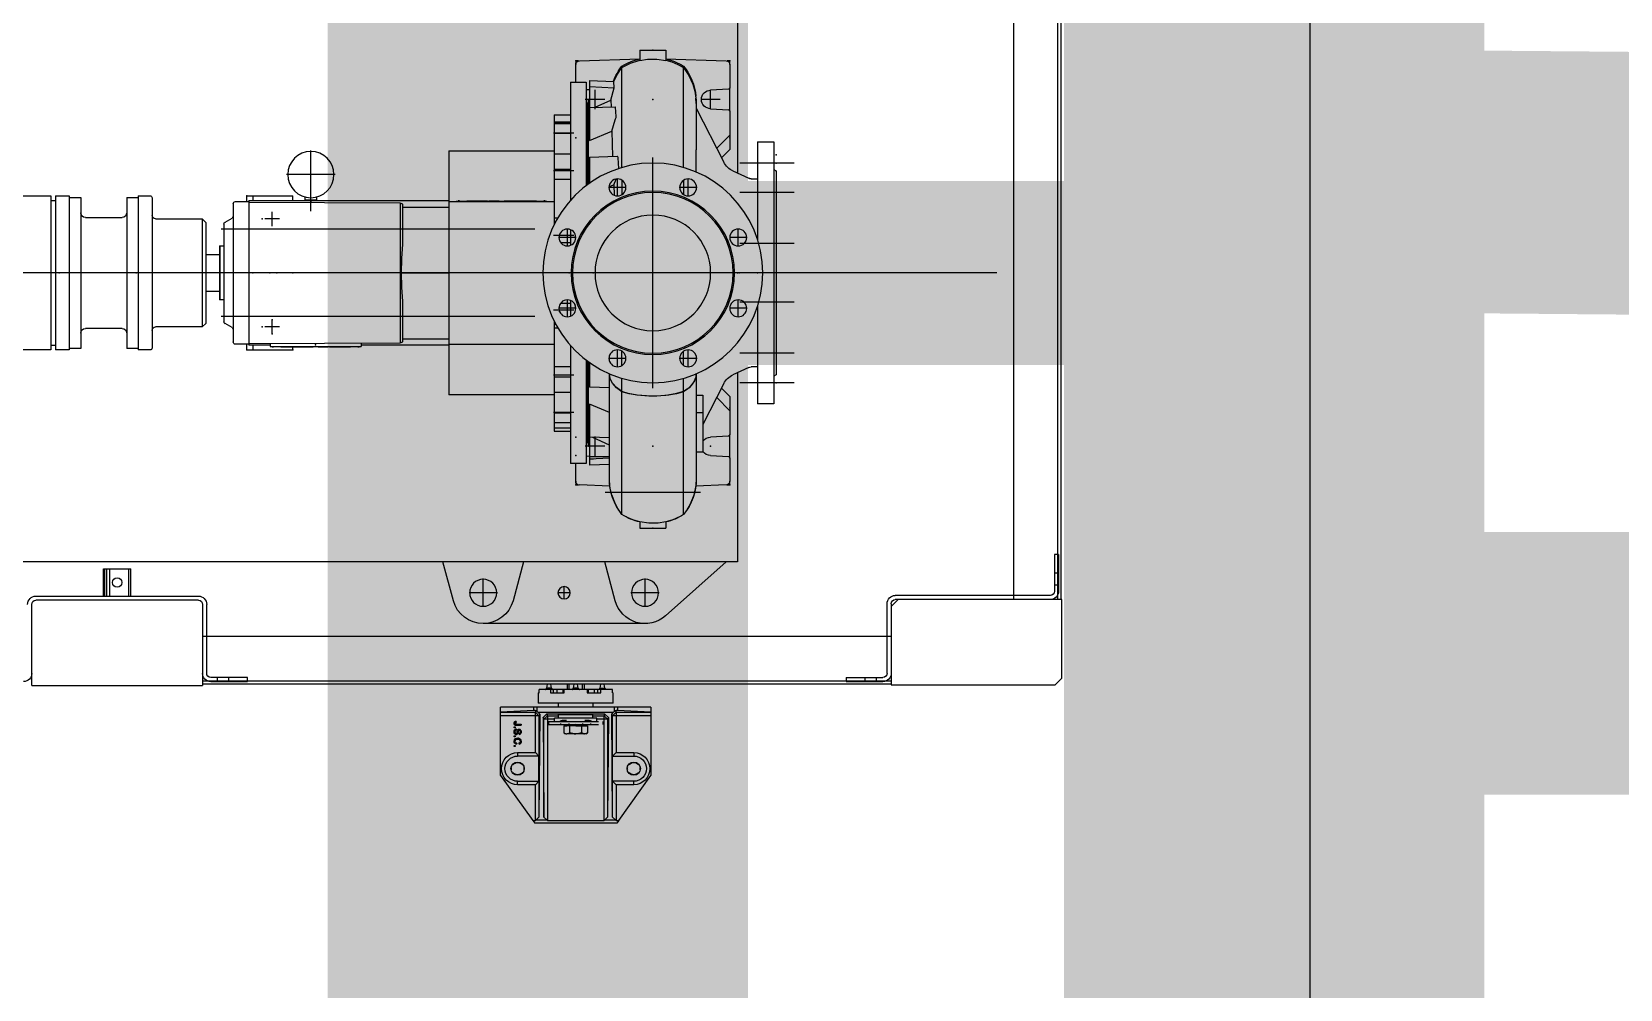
# Model space of a CAD drawing. Extents: x -3450 to 27857, y -1288 to 11880.
# Drawn here: x 452.3 to 754.5, y 1524.3 to 1706.5 of the extents above; entities that cross this region are included whole.
import ezdxf

# ---------------------------------------------------------------- set-up
doc = ezdxf.new("R2010")
doc.units = 0
doc.linetypes.add('188K-SM-03-F20-MECH-EQ-Y2257103$0$HIDDEN', pattern=[0.375, 0.25, -0.125])
doc.layers.add('188K-SM-03-F20-MECH-EQ-Y2257103$0$0-future', color=8, linetype='Continuous')
doc.layers.add('188K-SM-03-F20-MECH-EQ-Y2257103$0$01-電力-CSA', color=1, linetype='Continuous')

# ---------------------------------------------------------------- blocks, each defined once
blk = doc.blocks.new('188K-SM-03-F20-MECH-EQ-Y2257103$0$XFM7Q20PCW-200K$0$PCW-防震基座-更新後 - PCW-防震基座-更新後-V1242-CUB_L40')
for p, q in [((-503.4, 874.1), (-456.2, 940.1)), ((-456.2, 940.1), (-453.4, 944.1)), ((-456.2, 940.1), (-452.4, 940.1)), ((-333.4, 944.1), (-453.4, 944.1)), ((-452.4, 940.1), (-452.4, 887.6)), ((-452.4, 940.1), (-451.4, 939.1)), ((-447.4, 934.9), (-451.4, 939.1)), ((-451.4, 939.1), (-435.9, 939.1)), ((-446.1, 784.1), (-447.4, 934.9)), ((-447.4, 882.6), (-447.4, 934.9)), ((-441.1, 789.2), (-439.9, 934.9)), ((-435.9, 939.1), (-439.9, 934.9)), ((-439.9, 934.9), (-439.9, 791.6)), ((-435.9, 939.1), (-434.9, 940.1)), ((-434.9, 791.7), (-434.9, 940.1)), ((-434.9, 940.1), (-351.9, 940.1)), ((-351.9, 940.1), (-351.9, 791.7)), ((-351.9, 940.1), (-350.9, 939.1)), ((-350.9, 939.1), (-335.3, 939.1)), ((-346.8, 934.9), (-350.9, 939.1)), ((-345.6, 789.2), (-346.8, 934.9)), ((-346.8, 791.6), (-346.8, 934.9)), ((-339.4, 934.9), (-340.6, 784.1)), ((-335.3, 939.1), (-339.4, 934.9)), ((-339.4, 934.9), (-339.4, 882.6)), ((-335.3, 939.1), (-334.3, 940.1)), ((-334.3, 887.6), (-334.3, 940.1)), ((-334.3, 940.1), (-330.5, 940.1)), ((-330.5, 940.1), (-333.4, 944.1)), ((-330.5, 940.1), (-283.4, 874.1)), ((-452.4, 887.6), (-478.4, 887.6)), ((-447.4, 882.6), (-452.4, 887.6)), ((-339.4, 882.6), (-334.3, 887.6)), ((-308.4, 887.6), (-334.3, 887.6)), ((-503.4, 874.1), (-503.4, 786.7)), ((-478.4, 882.6), (-447.4, 882.6)), ((-447.4, 882.6), (-447.4, 845.6)), ((-339.4, 882.6), (-339.4, 845.6)), ((-308.4, 882.6), (-339.4, 882.6)), ((-283.4, 786.7), (-283.4, 874.1)), ((-447.4, 845.6), (-478.4, 845.6)), ((-478.4, 840.6), (-452.4, 840.6)), ((-447.4, 845.6), (-452.4, 840.6)), ((-452.4, 840.6), (-452.4, 786.7)), ((-447.4, 786.6), (-447.4, 845.6)), ((-339.4, 845.6), (-339.4, 786.6)), ((-339.4, 845.6), (-334.3, 840.6)), ((-339.4, 845.6), (-308.4, 845.6)), ((-334.3, 786.7), (-334.3, 840.6)), ((-334.3, 840.6), (-308.4, 840.6)), ((-483.4, 831.5), (-483.4, 830.1)), ((-482, 831.5), (-483.4, 831.5)), ((-483.4, 830.1), (-482, 830.1)), ((-482, 817.5), (-483.4, 817.5)), ((-483.4, 817.5), (-483.4, 816.1)), ((-483.4, 816.1), (-482, 816.1)), ((-482, 830.1), (-482, 831.5)), ((-482, 816.1), (-482, 817.5)), ((-479.8, 827), (-480.2, 828.3)), ((-476.4, 826.9), (-476.1, 828.2)), ((-476.3, 812.6), (-476.2, 813.9)), ((-483.4, 804.3), (-483.4, 802.9)), ((-482, 804.3), (-483.4, 804.3)), ((-483.4, 802.9), (-482, 802.9)), ((-482, 802.9), (-482, 804.3)), ((-480.5, 795.1), (-480.3, 796.3)), ((-480.2, 800.6), (-473.4, 800.6)), ((-480.2, 799.2), (-473.4, 799.2)), ((-480, 807.5), (-480.1, 806.2)), ((-473.4, 799.2), (-473.4, 800.6)), ((-439.9, 791.6), (-441.1, 789.2)), ((-434.9, 791.7), (-439.9, 791.6)), ((-439.9, 791.6), (-434.9, 786.6)), ((-424.4, 791.7), (-434.9, 791.7)), ((-434.9, 786.6), (-434.9, 791.7)), ((-433.4, 795.1), (-433.4, 799.6)), ((-433.4, 799.6), (-360.2, 799.6)), ((-433.4, 795.1), (-360.2, 795.1)), ((-424.4, 795.1), (-424.4, 790.1)), ((-416.8, 795.1), (-416.7, 795)), ((-416.7, 795), (-416.5, 794.8)), ((-416.5, 794.8), (-416.4, 794.7)), ((-416.4, 794.7), (-416.2, 794.6)), ((-416.2, 794.6), (-416.1, 794.5)), ((-416.1, 794.5), (-415.9, 794.4)), ((-415.9, 794.4), (-415.7, 794.3)), ((-415.7, 794.3), (-415.6, 794.2)), ((-415.6, 798.1), (-415.6, 800.6)), ((-415.6, 794.2), (-415.4, 794.1)), ((-415.4, 794.1), (-415.2, 794)), ((-415.2, 794), (-415, 793.9)), ((-415, 793.9), (-414.8, 793.9)), ((-414.8, 793.9), (-414.6, 793.8)), ((-414.6, 793.8), (-414.4, 793.7)), ((-414.4, 793.7), (-414.2, 793.7)), ((-414.2, 793.7), (-414, 793.7)), ((-414, 793.7), (-413.8, 793.6)), ((-413.8, 793.6), (-413.6, 793.6)), ((-413.6, 793.6), (-413.4, 793.6)), ((-412.5, 793.6), (-413.3, 793.6)), ((-412.5, 793.6), (-412, 793.6)), ((-411.7, 793.6), (-412, 793.6)), ((-411.4, 793.6), (-411.7, 793.6)), ((-411.1, 793.6), (-411.4, 793.6)), ((-410.7, 793.6), (-411.1, 793.6)), ((-410.7, 811.8), (-408.4, 813.1)), ((-410.7, 801.4), (-410.7, 811.8)), ((-410.7, 801.4), (-406.4, 801.4)), ((-410.3, 793.6), (-410.7, 793.6)), ((-409.9, 793.6), (-410.3, 793.6)), ((-409.5, 793.6), (-409.9, 793.6)), ((-409.1, 793.6), (-409.5, 793.6)), ((-408.6, 793.6), (-409.1, 793.6)), ((-408, 793.6), (-408.6, 793.6)), ((-408.4, 800.6), (-408.4, 801.4)), ((-407.5, 793.6), (-408, 793.6)), ((-406.9, 793.6), (-407.5, 793.6)), ((-393.4, 813.1), (-406.4, 813.1)), ((-406.4, 813.1), (-406.4, 813.1)), ((-393.4, 801.4), (-406.4, 801.4)), ((-406.4, 801.4), (-406.4, 801.4)), ((-404.1, 800.6), (-404.1, 800.6)), ((-404.1, 800.6), (-404.1, 800.6)), ((-404.1, 800.6), (-404, 800.6)), ((-404, 800.6), (-404, 800.6)), ((-404, 800.6), (-404, 800.6)), ((-404, 800.6), (-403.9, 800.6)), ((-403.9, 800.6), (-403.9, 800.6)), ((-403.9, 800.6), (-403.9, 800.6)), ((-403.9, 800.6), (-403.9, 800.5)), ((-403.9, 800.5), (-403.8, 800.5)), ((-403.8, 800.5), (-403.8, 800.5)), ((-403.8, 800.5), (-403.8, 800.5)), ((-403.8, 800.5), (-403.7, 800.5)), ((-403.7, 798.1), (-403.7, 800.6)), ((-403.7, 800.5), (-403.7, 800.5)), ((-403.7, 800.5), (-403.7, 800.4)), ((-403.7, 800.4), (-403.7, 800.4)), ((-403.7, 800.4), (-403.6, 800.4)), ((-403.6, 800.4), (-403.6, 800.4)), ((-403.6, 800.4), (-403.6, 800.4)), ((-403.6, 800.4), (-403.6, 800.3)), ((-402.7, 800.6), (-393.4, 800.6)), ((-402, 811.8), (-402, 801.4)), ((-380.4, 813.1), (-393.4, 813.1)), ((-393.4, 801.4), (-380.4, 801.4)), ((-393.4, 800.6), (-393.4, 800.6)), ((-393.4, 800.6), (-384, 800.6)), ((-393.4, 798.1), (-393.4, 798.1)), ((-384.7, 801.4), (-384.7, 811.8)), ((-383.1, 800.6), (-383.1, 798.1)), ((-383.1, 800.4), (-383, 800.5)), ((-383.1, 800.4), (-383.1, 800.4)), ((-383.1, 800.4), (-383.1, 800.4)), ((-383.1, 800.4), (-383.1, 800.4)), ((-383.1, 800.4), (-383.1, 800.4)), ((-383, 800.5), (-383, 800.5)), ((-383, 800.5), (-383, 800.5)), ((-383, 800.5), (-382.9, 800.5)), ((-382.9, 800.5), (-382.9, 800.6)), ((-382.9, 800.6), (-382.8, 800.6)), ((-382.9, 800.5), (-382.9, 800.5)), ((-382.9, 800.5), (-382.9, 800.5)), ((-382.8, 800.6), (-382.8, 800.6)), ((-382.8, 800.6), (-382.8, 800.6)), ((-382.8, 800.6), (-382.7, 800.6)), ((-382.7, 800.6), (-382.7, 800.6)), ((-382.7, 800.6), (-382.7, 800.6)), ((-382.7, 800.6), (-382.6, 800.6)), ((-382.6, 800.6), (-382.6, 800.6)), ((-382.6, 800.6), (-382.6, 800.6)), ((-380.4, 813.1), (-380.4, 813.1)), ((-380.4, 801.4), (-376, 801.4)), ((-380.4, 801.4), (-380.4, 801.4)), ((-379.5, 793.6), (-380.1, 793.6)), ((-378.9, 793.6), (-379.5, 793.6)), ((-378.4, 793.6), (-378.9, 793.6)), ((-378.4, 813.1), (-376, 811.8)), ((-378.4, 801.4), (-378.4, 800.6)), ((-377.9, 793.6), (-378.4, 793.6)), ((-377.4, 793.6), (-377.9, 793.6)), ((-377, 793.6), (-377.4, 793.6)), ((-376.5, 793.6), (-377, 793.6)), ((-376.1, 793.6), (-376.5, 793.6)), ((-375.7, 793.6), (-376.1, 793.6)), ((-376, 801.4), (-376, 811.8)), ((-375.4, 793.6), (-375.7, 793.6)), ((-375, 793.6), (-375.4, 793.6)), ((-374.8, 793.6), (-375, 793.6)), ((-374.5, 793.6), (-374.8, 793.6)), ((-373.5, 793.6), (-374.5, 793.6)), ((-373.5, 793.6), (-373.5, 793.6)), ((-373.3, 793.6), (-373.1, 793.6)), ((-373.1, 793.6), (-372.9, 793.6)), ((-372.9, 793.6), (-372.7, 793.7)), ((-372.7, 793.7), (-372.5, 793.7)), ((-372.5, 793.7), (-372.3, 793.7)), ((-372.3, 793.7), (-372.1, 793.8)), ((-372.1, 793.8), (-371.9, 793.9)), ((-371.9, 793.9), (-371.7, 793.9)), ((-371.7, 793.9), (-371.5, 794)), ((-371.5, 794), (-371.3, 794.1)), ((-371.3, 794.1), (-371.2, 794.2)), ((-371.2, 800.6), (-371.2, 798.1)), ((-371.2, 794.2), (-371, 794.3)), ((-371, 794.3), (-370.8, 794.4)), ((-370.8, 794.4), (-370.7, 794.5)), ((-370.7, 794.5), (-370.5, 794.6)), ((-370.5, 794.6), (-370.3, 794.7)), ((-370.3, 794.7), (-370.2, 794.8)), ((-370.2, 794.8), (-370, 795)), ((-370, 795), (-369.9, 795.1)), ((-362.4, 795.1), (-362.4, 790.1)), ((-351.9, 791.7), (-362.4, 791.7)), ((-353.4, 799.6), (-353.4, 795.1)), ((-351.9, 791.7), (-351.8, 786.6)), ((-346.8, 791.6), (-351.9, 791.7)), ((-351.8, 786.6), (-346.8, 791.6)), ((-345.6, 789.2), (-346.8, 791.6)), ((-503.4, 786.7), (-503.4, 781.6)), ((-452.4, 786.7), (-503.4, 786.7)), ((-503.4, 781.6), (-503.4, 781.6)), ((-503.4, 781.6), (-503.4, 774.1)), ((-454.5, 779.1), (-503.4, 781.6)), ((-503.4, 781.6), (-452.4, 781.6)), ((-454.5, 774.1), (-503.4, 774.1)), ((-454.5, 779.1), (-454.5, 774.1)), ((-452.7, 774.1), (-454.5, 774.1)), ((-449.8, 774.1), (-452.7, 774.1)), ((-452.4, 786.7), (-452.4, 781.6)), ((-447.4, 786.6), (-452.4, 786.7)), ((-452.4, 781.6), (-447.4, 786.6)), ((-452.4, 781.6), (-451.1, 779.1)), ((-448.1, 782.1), (-449.8, 780.4)), ((-449.8, 780.4), (-449.8, 774.1)), ((-336.9, 774.1), (-449.8, 774.1)), ((-448.4, 753.1), (-448.4, 768.1)), ((-338.4, 768.1), (-448.4, 768.1)), ((-448.1, 782.1), (-446.1, 784.1)), ((-338.7, 782.1), (-448.1, 782.1)), ((-446.1, 784.1), (-447.4, 786.6)), ((-441.1, 789.2), (-436.2, 784.1)), ((-436.2, 784.1), (-434.9, 786.6)), ((-350.6, 784.1), (-436.2, 784.1)), ((-434.9, 786.6), (-418.4, 786.6)), ((-362.4, 790.1), (-424.4, 790.1)), ((-419, 785.3), (-418.9, 785.2)), ((-418.4, 790.1), (-418.4, 785.1)), ((-418.4, 774.1), (-418.4, 768.1)), ((-368.4, 790.1), (-368.4, 784.3)), ((-368.4, 786.6), (-351.8, 786.6)), ((-368.4, 768.1), (-368.4, 774.1)), ((-367.8, 785.2), (-367.8, 785.3)), ((-351.8, 786.6), (-350.6, 784.1)), ((-350.6, 784.1), (-345.6, 789.2)), ((-339.4, 786.6), (-340.6, 784.1)), ((-340.6, 784.1), (-338.7, 782.1)), ((-334.3, 786.7), (-339.4, 786.6)), ((-339.4, 786.6), (-334.4, 781.6)), ((-336.9, 780.4), (-338.7, 782.1)), ((-338.4, 768.1), (-338.4, 753.1)), ((-336.9, 774.1), (-336.9, 780.4)), ((-334, 774.1), (-336.9, 774.1)), ((-335.6, 779.1), (-334.4, 781.6)), ((-334.4, 781.6), (-334.3, 786.7)), ((-334.4, 781.6), (-283.4, 781.6)), ((-283.4, 786.7), (-334.3, 786.7)), ((-332.2, 774.1), (-334, 774.1)), ((-283.4, 781.6), (-332.2, 779.1)), ((-332.2, 774.1), (-332.2, 779.1)), ((-283.4, 774.1), (-332.2, 774.1)), ((-283.4, 781.6), (-283.4, 786.7)), ((-283.4, 781.6), (-283.4, 781.6)), ((-283.4, 774.1), (-283.4, 781.6)), ((-448.4, 753.1), (-447.1, 753.1)), ((-447.2, 748.1), (-447.2, 753.1)), ((-425.7, 748.1), (-447.1, 748.1)), ((-435, 740.6), (-436, 746.5)), ((-428.6, 746.5), (-436, 746.5)), ((-433.4, 748.1), (-433.4, 748.1)), ((-430.3, 753.1), (-410.2, 753.1)), ((-430.3, 748.1), (-430.3, 753.1)), ((-428.6, 746.5), (-429.7, 740.6)), ((-425.7, 753.1), (-425.7, 748.1)), ((-420.3, 748.1), (-425.7, 748.1)), ((-420.3, 753.1), (-420.3, 748.1)), ((-366.4, 748.1), (-420.3, 748.1)), ((-412.3, 748.1), (-412.3, 753.1)), ((-410.2, 753.1), (-410.2, 748.1)), ((-406.1, 740.6), (-406.1, 748.1)), ((-403.4, 740.6), (-403.4, 748.1)), ((-396, 740.6), (-397.1, 746.5)), ((-389.7, 746.5), (-397.1, 746.5)), ((-389.7, 746.5), (-390.7, 740.6)), ((-383.4, 748.1), (-383.4, 740.6)), ((-380.7, 748.1), (-380.7, 740.6)), ((-376.6, 753.1), (-356.4, 753.1)), ((-376.6, 748.1), (-376.6, 753.1)), ((-374.9, 753.1), (-374.9, 751.3)), ((-374.9, 749.6), (-374.9, 748.1)), ((-374.5, 753.1), (-374.5, 748.1)), ((-366.4, 748.1), (-366.4, 753.1)), ((-339.6, 748.1), (-366.4, 748.1)), ((-361, 753.1), (-361, 748.1)), ((-357.1, 740.6), (-358.1, 746.5)), ((-358.1, 746.5), (-350.7, 746.5)), ((-356.4, 753.1), (-356.4, 748.1)), ((-350.7, 746.5), (-351.7, 740.6)), ((-339.6, 753.1), (-338.4, 753.1)), ((-339.5, 753.1), (-339.5, 748.1)), ((-1189.5, 742.6), (-1189.5, 623.6)), ((-1189.5, 742.6), (-939.5, 742.6)), ((-939.5, 623.6), (-939.5, 742.6)), ((-933.5, 724.6), (-933.5, 623.6)), ((-927.5, 736.6), (-873.5, 736.6)), ((-873.5, 730.6), (-927.5, 730.6)), ((-918, 730.6), (-918, 736.6)), ((-901, 736.6), (-901, 730.6)), ((-873.5, 736.6), (-873.5, 730.6)), ((-395.1, 735.6), (-391.7, 735.6)), ((2.3, 736.6), (56.3, 736.6)), ((2.3, 730.6), (2.3, 736.6)), ((2.3, 730.6), (56.3, 730.6)), ((29.8, 730.6), (29.8, 736.6)), ((38.3, 736.6), (38.3, 736.6)), ((38.3, 730.6), (38.3, 730.6)), ((46.8, 736.6), (46.8, 730.6)), ((62.3, 724.6), (62.3, 622.6)), ((68.3, 622.6), (68.3, 741.6)), ((68.3, 741.6), (308.3, 741.6)), ((318.3, 731.6), (308.3, 741.6)), ((318.3, 731.6), (318.3, 616.6)), ((-945.5, 617.6), (-1183.5, 617.6)), ((-1183.5, 611.6), (-945.5, 611.6)), ((-1084.5, 611.6), (-1084.5, 571.6)), ((-1082.5, 611.6), (-1082.5, 571.6)), ((-1079.5, 611.6), (-1079.5, 571.6)), ((-1075, 611.6), (-1075, 571.6)), ((-1047.5, 611.6), (-1047.5, 571.6)), ((-1044.5, 611.6), (-1044.5, 571.6)), ((78.3, 616.6), (68.3, 626.6)), ((318.3, 616.6), (74.3, 616.6)), ((301.3, 610.6), (74.3, 610.6)), ((279.3, 616.6), (279.3, 616.6)), ((288.3, 616.6), (288.3, 616.6)), ((307.3, 550.6), (307.3, 604.6)), ((313.3, 550.6), (313.3, 604.6)), ((307.3, 595.1), (313.3, 595.1)), ((-1084.5, 571.6), (-1044.5, 571.6)), ((313.3, 578.1), (307.3, 578.1)), ((313.3, 550.6), (307.3, 550.6))]:
    blk.add_line(p, q)
at = {"extrusion": (0, 0, -1)}
for p, q in [((68.3, 740.6), (-939.5, 740.6)), ((-939.5, 735.6), (68.3, 735.6)), ((68.3, 670.6), (-939.5, 670.6)), ((247.3, -343.4), (247.3, 616.6)), ((312.3, 616.6), (312.3, -343.4)), ((317.3, 616.6), (317.3, -343.4))]:
    blk.add_line(p, q, dxfattribs=at)
at = {"flags": 128}
for points in [[(-478.4, 887.6), (-478.4, 882.6)], [(-308.4, 887.6), (-308.4, 882.6)], [(-478.4, 840.6), (-478.4, 845.6)], [(-308.4, 840.6), (-308.4, 845.6)], [(-452.7, 779.1), (-453.8, 779.1), (-454.5, 779.1)], [(-452.7, 779.1), (-451.9, 779.1), (-451.1, 779.1)], [(-451.1, 779.1), (-450.5, 779.7), (-449.8, 780.4)], [(-336.9, 780.4), (-336.3, 779.7), (-335.6, 779.1)], [(-335.6, 779.1), (-334.8, 779.1), (-334, 779.1)], [(-332.2, 779.1), (-332.9, 779.1), (-334, 779.1)], [(-437.7, 748.1), (-437.6, 748.1), (-437.5, 748)], [(-437.5, 748), (-437.5, 748), (-437.4, 748), (-437.3, 748), (-437.2, 747.9), (-437.2, 747.9), (-437.1, 747.9), (-437, 747.8), (-437, 747.8), (-436.9, 747.8), (-436.8, 747.7)], [(-436.8, 747.7), (-436.8, 747.7), (-436.7, 747.6), (-436.6, 747.6), (-436.6, 747.5), (-436.5, 747.4), (-436.5, 747.4)], [(-436.5, 747.4), (-436.4, 747.3), (-436.4, 747.3), (-436.3, 747.2)], [(-436.3, 747.2), (-436.3, 747.1), (-436.3, 747), (-436.2, 747), (-436.2, 746.9)], [(-436.2, 746.9), (-436.2, 746.8), (-436.1, 746.8), (-436.1, 746.7), (-436.1, 746.6), (-436.1, 746.5)], [(-436.1, 746.5), (-436, 746.5)], [(-428.6, 746.5), (-428.6, 746.5), (-428.6, 746.6), (-428.6, 746.7), (-428.6, 746.8), (-428.5, 746.8), (-428.5, 746.9), (-428.5, 747), (-428.4, 747.1), (-428.4, 747.1), (-428.3, 747.2), (-428.3, 747.3), (-428.2, 747.3), (-428.2, 747.4), (-428.1, 747.4), (-428.1, 747.5), (-428, 747.6)], [(-428, 747.6), (-428, 747.6), (-427.9, 747.7), (-427.9, 747.7), (-427.8, 747.8), (-427.7, 747.8), (-427.6, 747.8), (-427.6, 747.9), (-427.5, 747.9), (-427.4, 748)], [(-427.4, 748), (-427.4, 748), (-427.3, 748), (-427.2, 748), (-427.1, 748.1)], [(-398.7, 748.1), (-398.6, 748.1), (-398.6, 748), (-398.5, 748), (-398.4, 748), (-398.3, 748), (-398.3, 747.9), (-398.2, 747.9), (-398.1, 747.9), (-398.1, 747.8), (-398, 747.8), (-397.9, 747.8), (-397.9, 747.7), (-397.8, 747.7), (-397.7, 747.6), (-397.7, 747.6), (-397.6, 747.5), (-397.6, 747.4), (-397.5, 747.4), (-397.5, 747.3), (-397.4, 747.3), (-397.4, 747.2), (-397.3, 747.1), (-397.3, 747), (-397.2, 747), (-397.2, 746.9), (-397.2, 746.8), (-397.2, 746.8), (-397.1, 746.7), (-397.1, 746.6), (-397.1, 746.5), (-397.1, 746.5)], [(-389.7, 746.5), (-389.6, 746.5), (-389.6, 746.6), (-389.6, 746.7), (-389.6, 746.8), (-389.6, 746.8), (-389.5, 746.9), (-389.5, 747), (-389.5, 747.1), (-389.4, 747.1), (-389.4, 747.2), (-389.3, 747.3), (-389.3, 747.3), (-389.2, 747.4), (-389.2, 747.4), (-389.1, 747.5), (-389.1, 747.6), (-389, 747.6), (-388.9, 747.7), (-388.9, 747.7), (-388.8, 747.8), (-388.7, 747.8), (-388.7, 747.8), (-388.6, 747.9), (-388.5, 747.9), (-388.5, 748), (-388.4, 748), (-388.3, 748), (-388.2, 748), (-388.2, 748.1), (-388.1, 748.1), (-388, 748.1)], [(-359.6, 748), (-359.5, 748)], [(-359.5, 748), (-359.4, 748), (-359.4, 748), (-359.3, 747.9), (-359.2, 747.9), (-359.2, 747.9), (-359.1, 747.8), (-359, 747.8)], [(-359, 747.8), (-358.9, 747.8), (-358.9, 747.7), (-358.8, 747.7), (-358.8, 747.6), (-358.7, 747.6), (-358.6, 747.5), (-358.6, 747.4), (-358.5, 747.4)], [(-358.5, 747.4), (-358.5, 747.3), (-358.4, 747.3), (-358.4, 747.2), (-358.4, 747.1), (-358.3, 747), (-358.3, 747), (-358.2, 746.9)], [(-358.2, 746.9), (-358.2, 746.8), (-358.2, 746.8), (-358.2, 746.7), (-358.1, 746.6), (-358.1, 746.5), (-358.1, 746.5)], [(-350.7, 746.5), (-350.7, 746.6), (-350.6, 746.7), (-350.6, 746.8), (-350.6, 746.8), (-350.6, 746.9)], [(-350.7, 746.5), (-350.7, 746.5)], [(-350.6, 746.9), (-350.5, 747), (-350.5, 747.1), (-350.4, 747.1), (-350.4, 747.2), (-350.4, 747.3), (-350.3, 747.3), (-350.3, 747.4), (-350.2, 747.4), (-350.1, 747.5), (-350.1, 747.6)], [(-350.6, 746.7), (-350.6, 746.8), (-350.6, 746.8)], [(-350.1, 747.6), (-350, 747.6), (-350, 747.7), (-349.9, 747.7), (-349.8, 747.8), (-349.8, 747.8), (-349.7, 747.8), (-349.6, 747.9), (-349.6, 747.9), (-349.5, 748)], [(-349.8, 747.8), (-349.7, 747.8), (-349.6, 747.9)], [(-349.5, 748), (-349.4, 748), (-349.3, 748), (-349.3, 748), (-349.2, 748.1), (-349.1, 748.1)]]:
    blk.add_lwpolyline(points, dxfattribs=at)
for centre, radius, start, end in [((-478.4, 864.1), 23.5, 90, 270), ((-308.4, 864.1), 23.5, 270, 90), ((-478.4, 864.1), 18.5, 90, 270), ((-478.4, 864.1), 9.73, 0, 180), ((-478.4, 864.1), 9.73, 180, 0), ((-478.4, 864.1), 9, 170.5088, 180), ((-478.4, 864.1), 9, 180, 189.5001), ((-478.4, 864.1), 9, 40, 140), ((-478.4, 864.1), 9, 0, 9.5001), ((-478.4, 864.1), 9, 350.5088, 0), ((-308.4, 864.1), 9.73, 0, 180), ((-308.4, 864.1), 9.73, 180, 0), ((-308.4, 864.1), 9, 170.5088, 180), ((-308.4, 864.1), 9, 180, 189.5001), ((-308.4, 864.1), 9, 40, 140), ((-308.4, 864.1), 18.5, 270, 90), ((-308.4, 864.1), 9, 0, 9.5001), ((-308.4, 864.1), 9, 350.5088, 0), ((-478.4, 864.1), 9, 220, 320), ((-308.4, 864.1), 9, 220, 320), ((-1201.5, 724.6), 12, 0, 90), ((-927.5, 724.6), 12, 90, 180), ((-927.5, 724.6), 6, 90, 180), ((56.3, 724.6), 12, 0, 90), ((56.3, 724.6), 6, 0, 90), ((-1183.5, 623.6), 12, 180, 270), ((-1183.5, 623.6), 6, 180, 270), ((-945.5, 623.6), 12, 270, 0), ((-945.5, 623.6), 6, 270, 0), ((74.3, 622.6), 12, 180, 270), ((74.3, 622.6), 6, 180, 270), ((301.3, 604.6), 12, 0, 90), ((301.3, 604.6), 6, 0, 90), ((-1064.5, 591.6), 7, 0, 180), ((-1064.5, 591.6), 7, 180, 0)]:
    blk.add_arc(centre, radius, start, end)
for points in [[(-478.3, 819.5), (-479.7, 819.5), (-482.2, 820.2), (-483.8, 822.5), (-483.5, 824.2)], [(-480.5, 814.2), (-481.4, 814.2), (-482.8, 813.5), (-483.7, 811.4), (-483.5, 810.5)], [(-480.2, 828.3), (-481.3, 828), (-483, 827), (-483.5, 825.1), (-483.5, 824.2)], [(-483.5, 824.2), (-483.5, 825.2), (-483, 827), (-481.3, 828.1), (-480.2, 828.3)], [(-483.5, 824.2), (-483.5, 822.6), (-482.5, 820.2), (-479.4, 819.6), (-478.3, 819.5)], [(-483.5, 810.5), (-483.5, 811.6), (-483, 813.4), (-481.3, 814.3), (-480.5, 814.2)], [(-482.4, 824.1), (-482.4, 824.9), (-482, 826.1), (-480.7, 826.8), (-479.8, 827)], [(-479.8, 827), (-480.7, 826.8), (-482, 826.1), (-482.4, 824.9), (-482.4, 824.1)], [(-478.3, 820.9), (-479.7, 820.9), (-481.7, 821.5), (-482.4, 823.2), (-482.4, 824.1)], [(-482.4, 824.1), (-482.4, 823.1), (-481.7, 821.6), (-479.7, 820.7), (-478.3, 820.9)], [(-479.7, 814.1), (-479.9, 814.2), (-480.2, 814.2), (-480.5, 814.2)], [(-480.5, 814.2), (-479.9, 814.2), (-478.8, 813.8), (-478, 812.1), (-477.7, 811.2), (-477.5, 810.2)], [(-478.3, 819.5), (-476.7, 819.5), (-474.2, 820.4), (-473.1, 823), (-473.2, 824.2)], [(-478.3, 820.9), (-477.1, 820.9), (-475.1, 821.4), (-474.2, 823.1), (-474.3, 824.2)], [(-473.2, 824.2), (-473.2, 822.8), (-474.1, 820.6), (-476.8, 819.3), (-478.3, 819.5)], [(-477.3, 820.9), (-477.6, 820.9), (-478, 820.9), (-478.3, 820.9)], [(-476.4, 826.9), (-475.7, 826.6), (-474.7, 826), (-474.3, 824.9), (-474.3, 824.2)], [(-474.3, 824.2), (-474.3, 824.9), (-474.7, 826), (-475.7, 826.6), (-476.4, 826.9)], [(-473.2, 810.1), (-473.2, 811.2), (-473.7, 813), (-475.3, 813.9), (-476.2, 813.9)], [(-476.2, 813.9), (-475.2, 813.8), (-473.7, 813.1), (-473.1, 811.1), (-473.2, 810.1)], [(-473.2, 824.2), (-473.2, 825.2), (-473.7, 826.8), (-475.2, 827.9), (-476.1, 828.2)], [(-476.1, 828.2), (-475.1, 827.9), (-473.7, 826.9), (-473.2, 825.1), (-473.2, 824.2)], [(-480.1, 806.2), (-481.1, 806.2), (-482.8, 807), (-483.7, 809), (-483.5, 810.5)], [(-483.5, 810.5), (-483.5, 809.1), (-482.9, 807), (-481, 806.3), (-480.1, 806.2)], [(-480.2, 800.6), (-481.4, 800.6), (-483.1, 800.1), (-483.4, 798.6), (-483.5, 797.8)], [(-483.5, 797.8), (-483.5, 798.7), (-483, 800), (-481.5, 800.6), (-480.2, 800.6)], [(-483.5, 797.8), (-483.5, 796.9), (-483, 795.5), (-481.5, 795.1), (-480.5, 795.1)], [(-480.5, 795.1), (-481.5, 795.1), (-483, 795.5), (-483.5, 796.9), (-483.5, 797.8)], [(-480.6, 812.9), (-481.2, 812.9), (-482, 812.4), (-482.4, 811.1), (-482.3, 810.4)], [(-480.2, 799.2), (-480.6, 799.2), (-481.3, 799.2), (-482, 799), (-482.4, 798.2), (-482.3, 797.8)], [(-482.3, 810.4), (-482.3, 811.2), (-482, 812.4), (-481.1, 813), (-480.6, 812.9)], [(-480, 807.5), (-480.8, 807.5), (-482, 808.1), (-482.3, 809.7), (-482.3, 810.4)], [(-482.3, 810.4), (-482.3, 809.6), (-482, 808.3), (-480.9, 807.4), (-480, 807.5)], [(-480.3, 796.3), (-481, 796.3), (-482, 796.5), (-482.3, 797.3), (-482.3, 797.8)], [(-482.3, 797.8), (-482.3, 797.3), (-482, 796.5), (-481, 796.3), (-480.3, 796.3)], [(-476, 806.6), (-476.7, 806.6), (-477.8, 807.1), (-478.7, 809.3), (-479.2, 813.8), (-480, 812.8), (-480.6, 812.9)], [(-480.6, 812.9), (-480.3, 812.9), (-480.1, 812.8), (-479.9, 812.7)], [(-477.5, 810.2), (-477.3, 809.3), (-476.8, 808), (-476.4, 808), (-475.9, 807.9)], [(-476.3, 812.6), (-475.6, 812.5), (-474.7, 812.1), (-474.4, 810.9), (-474.4, 810.2)], [(-474.4, 810.2), (-474.4, 810.9), (-474.7, 812.1), (-475.6, 812.5), (-476.3, 812.6)], [(-476, 806.6), (-475.2, 806.6), (-473.8, 807.2), (-473.1, 809.1), (-473.2, 810.1)], [(-473.2, 810.1), (-473.2, 809), (-473.7, 807.3), (-475.3, 806.5), (-476, 806.6)], [(-474.4, 810.2), (-474.4, 809.5), (-474.6, 808.4), (-475.4, 807.8), (-475.9, 807.9)], [(-475.9, 807.9), (-475.4, 807.9), (-474.6, 808.3), (-474.4, 809.6), (-474.4, 810.2)], [(-410.7, 811.8), (-410, 812.2), (-408.6, 812.8), (-407.1, 813.1), (-406.4, 813.1)], [(-402, 811.8), (-402.7, 812.2), (-404.2, 812.8), (-405.6, 813.1), (-406.4, 813.1)], [(-393.4, 813.1), (-394.8, 813.1), (-397.7, 812.9), (-400.6, 812.2), (-402, 811.8)], [(-402, 811.8), (-400.6, 812.2), (-399.2, 812.5), (-397.7, 812.7)], [(-397.7, 812.7), (-396.3, 813), (-394.8, 813.1), (-393.4, 813.1)], [(-384.7, 811.8), (-386.1, 812.2), (-389, 812.8), (-391.9, 813.1), (-393.4, 813.1)], [(-380.4, 813.1), (-381.1, 813.1), (-382.6, 812.9), (-384, 812.2), (-384.7, 811.8)], [(-384.7, 811.8), (-384, 812.2), (-383.3, 812.5), (-382.6, 812.7)], [(-382.6, 812.7), (-381.8, 813), (-381.1, 813.1), (-380.4, 813.1)], [(-376, 811.8), (-376.8, 812.2), (-378.2, 812.8), (-379.6, 813.1), (-380.4, 813.1)], [(-418.7, 785.4), (-418.9, 785.3), (-418.9, 785.3), (-419, 785.3)], [(-367.8, 785.3), (-367.8, 785.3), (-367.9, 785.3), (-368, 785.4)]]:
    blk.add_open_spline(points, degree=3)
for points, knots in [([(-477.5, 810.2), (-477.6, 811.1), (-478, 812.4), (-478.5, 813.3), (-479.2, 813.8), (-479.4, 814)], [-3, -3, -3, -3, -2, -1, -0.598184, -0.598184, -0.598184, -0.598184]), ([(-474.3, 824.2), (-474.3, 823.1), (-474.9, 821.7), (-476.5, 821.1), (-477.2, 821)], [-2, -2, -2, -2, -1, -0.341854, -0.341854, -0.341854, -0.341854]), ([(-479.8, 812.7), (-479.7, 812.5), (-479.5, 812.3), (-479.4, 812), (-479.3, 812)], [-3.4285714, -3.4285714, -3.4285714, -3.4285714, -3, -2.8571429, -2.8571429, -2.8571429, -2.8571429]), ([(-479.3, 811.8), (-479.1, 811.4), (-478.9, 810), (-478, 805.8), (-476.7, 806.7), (-476, 806.6)], [-2.790844, -2.790844, -2.790844, -2.790844, -2, -1, 0, 0, 0, 0]), ([(-418.9, 785.2), (-418.9, 785.1), (-418.7, 785.1), (-417.5, 785), (-415.6, 784.9), (-413.5, 784.9), (-411.5, 784.9), (-409.8, 784.8), (-408, 784.8), (-405.6, 784.8), (-402.1, 784.7), (-398.4, 784.7), (-395.1, 784.7), (-392.2, 784.7), (-390.2, 784.7), (-389.1, 784.7), (-388.9, 784.7)], [0, 0, 0, 0, 0.0555556, 0.1111111, 0.1666667, 0.2222222, 0.25, 0.2777778, 0.3055556, 0.3333333, 0.3888889, 0.4444444, 0.4791667, 0.5138889, 0.5486111, 0.5555556, 0.5555556, 0.5555556, 0.5555556]), ([(-388.4, 784.7), (-387.8, 784.7), (-385.5, 784.7), (-382.3, 784.8), (-379.2, 784.8), (-376.9, 784.8), (-374.8, 784.9), (-372.5, 784.9), (-369, 785), (-367.8, 785.1), (-367.8, 785.2)], [0.5625269, 0.5625269, 0.5625269, 0.5625269, 0.5833333, 0.6527778, 0.6875, 0.7222222, 0.7569444, 0.7916667, 0.8611111, 1, 1, 1, 1])]:
    blk.add_open_spline(points, degree=3, knots=knots)
blk = doc.blocks.new('188K-SM-03-F20-MECH-EQ-Y2257103$0$0-KSB 400HP')
for p, q in [((0, 309.34), (0, -9.14)), ((-20.9, 270.74), (-20.9, 260.41)), ((-15.3, 270.74), (-15.3, 260.41)), ((-5.6, 270.74), (-5.6, 260.41)), ((5.6, 270.74), (5.6, 260.41)), ((15.3, 270.74), (15.3, 260.41)), ((20.9, 270.74), (20.9, 260.41)), ((24.93, 266.89), (-24.93, 266.89)), ((-24.93, 266.89), (-24.93, 263.81)), ((-19.4, 267.33), (-19.65, 266.89)), ((19.4, 267.33), (-19.4, 267.33)), ((19.65, 266.89), (19.4, 267.33)), ((24.93, 263.81), (24.93, 266.89)), ((-6.24, 263.81), (-24.93, 263.81)), ((-17.89, 263.81), (-17.89, 262.61)), ((24.93, 263.81), (6.24, 263.81)), ((17.89, 262.61), (17.89, 263.81)), ((-18.99, 260), (-55, 260)), ((-55, 260), (-55, 30.36)), ((-18, 262.11), (-19.41, 259.09)), ((-8.43, 260.13), (-5.04, 260.13)), ((-6.74, 261.82), (-6.74, 258.43)), ((5.04, 260.13), (8.43, 260.13)), ((6.74, 261.82), (6.74, 258.43)), ((19.41, 259.09), (18, 262.11)), ((55, 260), (18.99, 260)), ((-55, 257.8), (-65.25, 246.3)), ((-40.36, 257.83), (-40.56, 252.04)), ((-40.33, 257.99), (-40.33, 258.53)), ((-40.33, 258.53), (-39.63, 258.53)), ((-35.23, 258.53), (-39.63, 258.53)), ((-35.23, 258.53), (-30.77, 258.53)), ((-34.76, 254.87), (-34.94, 258.26)), ((-31.06, 258.26), (-31.24, 254.87)), ((-23.51, 258.53), (-30.77, 258.53)), ((-21.07, 257.37), (-28.87, 253.4)), ((-26.23, 258.53), (-23.72, 256.02)), ((-21.92, 256.94), (-23.51, 258.53)), ((31.36, 252.13), (21.07, 257.37)), ((23.51, 258.53), (21.92, 256.94)), ((30.77, 258.53), (23.51, 258.53)), ((23.72, 256.02), (26.23, 258.53)), ((30.77, 258.53), (35.23, 258.53)), ((31.24, 254.87), (31.06, 258.26)), ((34.94, 258.26), (34.76, 254.87)), ((39.63, 258.53), (35.23, 258.53)), ((39.63, 258.53), (40.33, 258.53)), ((40.33, 258.53), (40.33, 257.99)), ((40.76, 246.36), (40.36, 257.83)), ((31.15, 254.87), (34.85, 254.87)), ((33, 256.71), (33, 253.02)), ((-41.8, 252.95), (-41.8, 234.78)), ((-34.02, 252.13), (-39.12, 252.13)), ((-23.29, 253.4), (-34.02, 253.4)), ((-34.02, 252.12), (-34.02, 253.4)), ((-32.19, 252.13), (-34.02, 252.12)), ((-26.55, 252.13), (-32.24, 252.13)), ((-26.55, 252.12), (-26.55, 253.4)), ((-25.56, 252.13), (-26.55, 252.12)), ((-19.78, 252.13), (-25.58, 252.13)), ((-23.29, 252.13), (-23.29, 253.4)), ((-19.69, 252.13), (-19.17, 252.13)), ((-15.74, 252.13), (-16.78, 252.13)), ((-16.26, 252.3), (-16.26, 248.91)), ((16.26, 252.3), (16.26, 248.91)), ((19.18, 252.12), (23.39, 252.13)), ((32.23, 252.13), (23.43, 252.13)), ((32.25, 252.13), (33.23, 252.08)), ((-45.97, 249.73), (-22.62, 249.73)), ((-45.22, 250.28), (-45.56, 250.04)), ((-22.6, 249.73), (-20.06, 249.73)), ((-17.95, 250.6), (-14.57, 250.6)), ((-17.62, 249.73), (-14.9, 249.73)), ((14.57, 250.6), (17.95, 250.6)), ((17.62, 249.73), (14.9, 249.73)), ((20.06, 249.73), (39.33, 249.73)), ((-60.87, 245.09), (-60.87, 239.71)), ((-47.3, 246.36), (-48.55, 246.36)), ((-48.55, 241.37), (-48.55, 246.36)), ((42.39, 246.36), (40.36, 246.36)), ((42.39, 241.37), (42.39, 246.36)), ((-66.73, 242.4), (-66.73, 211.6)), ((-63.56, 242.4), (-58.17, 242.4)), ((-21.94, 243.87), (21.95, 243.87)), ((-47.3, 241.37), (-48.55, 241.37)), ((-16.26, 238.83), (-16.26, 235.44)), ((16.26, 238.83), (16.26, 235.44)), ((40.36, 229.91), (40.76, 241.37)), ((42.39, 241.37), (40.36, 241.37)), ((-62.38, 236.73), (-55, 234.75)), ((-45.97, 238), (-22.62, 238)), ((-45.56, 237.69), (-45.08, 237.36)), ((-22.6, 238), (-20.06, 238)), ((-17.95, 237.13), (-14.57, 237.13)), ((-17.62, 238), (-14.9, 238)), ((14.57, 237.13), (17.95, 237.13)), ((16.74, 236.43), (14.82, 236.51)), ((17.62, 238), (14.9, 238)), ((16.42, 235.55), (16.74, 236.43)), ((16.74, 236.43), (17.84, 236.88)), ((19.85, 237.38), (21.9, 237.27)), ((20.06, 238), (39.33, 238)), ((22.02, 231.84), (22.21, 237.06)), ((22.18, 237.15), (22.21, 237.06)), ((26.97, 236.06), (22.18, 236.21)), ((25.19, 231.84), (26.97, 236.06)), ((26.97, 236.06), (29.11, 236.72)), ((29.77, 236.88), (31.53, 236.8)), ((31.46, 231.84), (31.63, 236.74)), ((31.51, 232.92), (32.88, 235.9)), ((32.88, 235.9), (31.62, 235.93)), ((32.88, 235.9), (35.2, 236.49)), ((35.45, 231.84), (35.2, 236.49)), ((35.2, 236.49), (36.43, 236.44)), ((36.43, 236.44), (36.43, 236.43)), ((36.59, 231.84), (36.43, 236.43)), ((-40.56, 235.7), (-40.36, 229.91)), ((-39.12, 235.6), (-19.34, 235.6)), ((-36.46, 235.6), (-36.59, 231.84)), ((-35.23, 235.6), (-35.45, 231.84)), ((-35.02, 235.6), (-34.97, 231.84)), ((-34.85, 232.87), (-31.15, 232.87)), ((-33, 234.71), (-33, 231.02)), ((-32.75, 235.6), (-31.29, 232.47)), ((-31.4, 235.6), (-31.27, 231.84)), ((-26.55, 235.6), (-24.97, 231.84)), ((-21.85, 235.6), (-21.72, 231.84)), ((-16.78, 235.6), (-15.74, 235.6)), ((-16.12, 235.6), (-16.1, 235.55)), ((31.15, 232.87), (34.85, 232.87)), ((33, 234.71), (33, 231.02)), ((-40.33, 229.2), (-40.33, 229.74)), ((-24.97, 231.84), (-36.59, 231.84)), ((-16.6, 231.17), (-36.29, 231.17)), ((-36.29, 231.17), (-36.29, 228.23)), ((-35.39, 231.84), (-35.41, 232.61)), ((-34.85, 231.17), (-34.81, 231.84)), ((-33.11, 231.84), (-33, 231.55)), ((-16.88, 231.55), (-33, 231.55)), ((-16.82, 231.46), (-32.36, 231.46)), ((-32.36, 231.46), (-32.36, 231.17)), ((-31.75, 231.55), (-31.75, 231.46)), ((-17.09, 231.84), (-21.72, 231.84)), ((36.29, 231.17), (16.6, 231.17)), ((32.36, 231.46), (16.82, 231.46)), ((33, 231.55), (16.88, 231.55)), ((22.02, 231.84), (17.09, 231.84)), ((36.59, 231.84), (25.19, 231.84)), ((31.75, 231.46), (31.75, 231.55)), ((32.36, 231.17), (32.36, 231.46)), ((33, 231.55), (33.11, 231.84)), ((34.81, 231.84), (34.85, 231.17)), ((36.29, 228.23), (36.29, 231.17)), ((40.33, 229.74), (40.33, 229.2)), ((-62.1, 227), (-59.63, 227)), ((-60.87, 228.23), (-60.87, 225.77)), ((-39.63, 229.2), (-40.33, 229.2)), ((-39.63, 229.2), (-36.29, 229.2)), ((-13.87, 228.23), (-36.29, 228.23)), ((-30.09, 225.13), (-30.09, 228.23)), ((-29.51, 225.13), (-29.51, 228.23)), ((-28.44, 225.13), (-28.44, 228.23)), ((-26.62, 225.13), (-26.62, 228.23)), ((-26.56, 228.85), (-26.56, 224.95)), ((-22.67, 225.13), (-22.67, 228.23)), ((-19.75, 225.13), (-19.75, 228.23)), ((-19.45, 228.85), (-19.45, 224.95)), ((-17.82, 225.13), (-17.82, 228.23)), ((-8.43, 227.61), (-5.04, 227.61)), ((-5.25, 228.23), (-8.22, 228.23)), ((-7.12, 228.85), (-7.12, 224.95)), ((-6.74, 229.3), (-6.74, 225.91)), ((-5.76, 226.32), (-5.76, 228.23)), ((5.04, 227.61), (8.43, 227.61)), ((8.22, 228.23), (5.25, 228.23)), ((5.76, 226.32), (5.76, 228.23)), ((6.74, 229.3), (6.74, 225.91)), ((7.12, 228.85), (7.12, 224.95)), ((36.29, 228.23), (13.87, 228.23)), ((17.82, 225.13), (17.82, 228.23)), ((19.45, 228.85), (19.45, 224.95)), ((19.75, 225.13), (19.75, 228.23)), ((22.67, 225.13), (22.67, 228.23)), ((26.56, 228.85), (26.56, 224.95)), ((26.62, 225.13), (26.62, 228.23)), ((28.44, 225.13), (28.44, 228.23)), ((28.58, 228.23), (28.58, 225.13)), ((28.76, 225.13), (28.76, 228.23)), ((30.09, 225.13), (30.09, 228.23)), ((36.29, 229.2), (39.63, 229.2)), ((40.33, 229.2), (39.63, 229.2)), ((-9.25, 225.13), (-30.09, 225.13)), ((-23.2, 225.13), (-23.2, 205.07)), ((-13.57, 205.07), (-13.57, 225.13)), ((-10.46, 225.13), (-10.46, 225.77)), ((-9.76, 225.13), (-9.76, 225.39)), ((30.09, 225.13), (9.25, 225.13)), ((9.76, 225.13), (9.76, 225.39)), ((10.46, 225.13), (10.46, 225.77)), ((13.57, 205.07), (13.57, 225.13)), ((13.57, 223.73), (13.59, 223.73)), ((13.59, 223.73), (13.59, 206.47)), ((13.59, 223.7), (13.61, 223.7)), ((13.61, 223.7), (13.61, 206.5)), ((23.2, 205.07), (23.2, 225.13)), ((-8.3, 221.44), (-8.3, 161.75)), ((8.3, 221.44), (8.3, 161.75)), ((13.69, 223.38), (13.61, 223.38)), ((13.61, 223.25), (13.69, 223.25)), ((13.61, 223.12), (13.69, 223.12)), ((13.65, 221.71), (13.61, 221.71)), ((13.65, 221.71), (13.65, 215.59)), ((13.69, 223.38), (13.69, 223.12)), ((-55, 219.25), (-62.38, 217.27)), ((13.65, 215.59), (13.61, 215.59)), ((13.65, 214.63), (13.61, 214.63)), ((13.65, 214.58), (13.61, 214.58)), ((13.65, 214.63), (13.65, 212.69)), ((-63.56, 211.6), (-58.17, 211.6)), ((-60.87, 214.3), (-60.87, 208.91)), ((13.65, 212.69), (13.61, 212.69)), ((13.65, 212.44), (13.61, 212.44)), ((13.65, 212.44), (13.65, 210.48)), ((13.65, 210.48), (13.61, 210.48)), ((13.65, 210.43), (13.61, 210.43)), ((13.65, 209.68), (13.61, 209.68)), ((13.65, 209.08), (13.61, 209.08)), ((13.65, 210.43), (13.65, 208.48)), ((-62.38, 205.93), (-55, 203.95)), ((13.57, 206.47), (13.59, 206.47)), ((13.59, 206.5), (13.61, 206.5)), ((13.65, 208.48), (13.61, 208.48)), ((13.69, 207.08), (13.61, 207.08)), ((13.61, 206.95), (13.69, 206.95)), ((13.61, 206.82), (13.69, 206.82)), ((13.69, 207.08), (13.69, 206.82)), ((23.2, 205.07), (-23.2, 205.07)), ((-13.76, 205.07), (-13.76, 188.35)), ((-12.53, 196.3), (-12.53, 205.07)), ((0, 196.06), (0, 205.07)), ((12.53, 196.3), (12.53, 205.07)), ((13.76, 167.04), (13.76, 205.07)), ((-13.41, 167.04), (-13.28, 195.77)), ((-13.28, 195.77), (-13.1, 196.3)), ((13.28, 195.77), (-13.28, 195.77)), ((-13.1, 196.3), (-5.46, 196.3)), ((5.46, 196.3), (13.1, 196.3)), ((13.1, 196.3), (13.28, 195.77)), ((13.28, 195.77), (13.41, 167.04)), ((-14.08, 187.74), (-14.08, 187.99)), ((-14, 187.99), (-14.08, 187.99)), ((-14, 187.87), (-14.08, 187.87)), ((-14.08, 187.74), (-14, 187.74)), ((-13.98, 188.32), (-14, 188.32)), ((-14, 171.12), (-14, 188.32)), ((-13.98, 171.09), (-13.98, 188.35)), ((-13.47, 188.35), (-13.98, 188.35)), ((-14.05, 186.33), (-14, 186.33)), ((-14.05, 184.39), (-14.05, 186.33)), ((-14.05, 185.73), (-14, 185.73)), ((-14.05, 185.14), (-14, 185.14)), ((-14.05, 184.39), (-14, 184.39)), ((-14.05, 182.38), (-14.05, 184.34)), ((-14.05, 184.34), (-14, 184.34)), ((-14.05, 182.38), (-14, 182.38)), ((-14.05, 182.13), (-14, 182.13)), ((-14.05, 180.19), (-14.05, 182.13)), ((18.7, 183.43), (18.7, 174.19)), ((-14.05, 180.23), (-14, 180.23)), ((-14.05, 180.19), (-14, 180.19)), ((-14.05, 179.23), (-14, 179.23)), ((-14.05, 173.1), (-14.05, 179.23)), ((11.77, 178.81), (23.32, 178.81)), ((14.44, 179.91), (13.76, 179.91)), ((13.88, 177.71), (13.88, 179.91)), ((-14.67, 175.4), (-14.05, 175.4)), ((-14.67, 166.6), (-14.67, 175.4)), ((13.76, 177.71), (14.44, 177.71)), ((13.76, 175.4), (14.67, 175.4)), ((14.67, 166.6), (14.67, 175.4)), ((-14.05, 173.1), (-14, 173.1)), ((-10.27, 172.83), (-10.27, 170.06)), ((10.27, 172.83), (10.27, 170.06)), ((-14.08, 171.44), (-14.08, 171.7)), ((-14, 171.7), (-14.08, 171.7)), ((-14, 171.57), (-14.08, 171.57)), ((-14.08, 171.44), (-14, 171.44)), ((-13.98, 171.12), (-14, 171.12)), ((-13.47, 171.09), (-13.98, 171.09)), ((-13.76, 171.09), (-13.76, 167.04)), ((-11.65, 171.44), (-8.88, 171.44)), ((8.88, 171.44), (11.65, 171.44)), ((-13.76, 167.78), (-14.67, 167.78)), ((-14.67, 166.6), (-13.57, 166.6)), ((13.76, 167.04), (-13.76, 167.04)), ((-13.57, 167.04), (-13.57, 164.47)), ((13.57, 164.47), (13.57, 167.04)), ((13.57, 166.6), (14.67, 166.6)), ((14.67, 167.78), (13.76, 167.78)), ((13.13, 164.03), (-13.13, 164.03)), ((-10.42, 163.81), (-9.66, 162.49)), ((9.66, 162.49), (10.42, 163.81)), ((9.28, 162.27), (-9.28, 162.27)), ((-5.13, 162.27), (-5.13, 161.49)), ((5.13, 161.49), (-5.13, 161.49)), ((-5.13, 161.49), (-5.08, 161.44)), ((5.08, 161.44), (-5.08, 161.44)), ((-3.52, 161.44), (-3.52, 158.8)), ((3.52, 158.8), (3.52, 161.44)), ((5.08, 161.44), (5.13, 161.49)), ((5.13, 161.49), (5.13, 162.27)), ((-9.61, 158.8), (-10.27, 158.14)), ((10.27, 158.14), (-10.27, 158.14)), ((-10.27, 158.14), (-10.27, 149.27)), ((9.61, 158.8), (-9.61, 158.8)), ((10.27, 158.14), (9.61, 158.8)), ((10.27, 149.27), (10.27, 158.14)), ((-14.67, 148.21), (-14.67, 145.97)), ((14.27, 148.61), (-14.27, 148.61)), ((14.67, 145.97), (14.67, 148.21)), ((14.67, 145.97), (-14.67, 145.97)), ((-14.37, 145.97), (-14.37, 143.77)), ((14.37, 143.77), (14.37, 145.97)), ((14.37, 143.77), (-14.37, 143.77)), ((-10.56, 142.89), (-10.56, 135.92)), ((10.56, 135.92), (10.56, 142.89)), ((14.37, 135.04), (-14.37, 135.04)), ((-14.37, 135.04), (-14.37, 132.84)), ((14.37, 132.84), (14.37, 135.04)), ((14.67, 132.84), (-14.67, 132.84)), ((-14.67, 132.84), (-14.67, 130.2)), ((14.67, 130.2), (-14.67, 130.2)), ((-13.79, 130.2), (-13.79, 129.32)), ((13.79, 129.32), (13.79, 130.2)), ((14.67, 130.2), (14.67, 132.84)), ((14.67, 129.32), (-14.67, 129.32)), ((-14.67, 129.32), (-14.67, 123.31)), ((14.67, 123.31), (14.67, 129.32))]:
    blk.add_line(p, q)
for points in [[(-39.13, 252.13), (-40.48, 252.04), (-42.27, 251.67), (-44.03, 250.97), (-45.22, 250.28)], [(-19.17, 252.13), (-19.85, 252.04), (-20.75, 251.65), (-21.64, 250.95), (-22.13, 250.4), (-22.6, 249.73)], [(39.08, 249.73), (37.58, 250.74), (35.89, 251.5), (34.59, 251.87), (33.23, 252.08)], [(-22.6, 249.73), (-23.02, 248.1), (-23.31, 246.35), (-23.44, 244.52), (-23.42, 242.68), (-23.24, 240.87), (-22.92, 239.16), (-22.6, 238)], [(40.48, 246.36), (40.15, 247.51), (39.68, 248.64), (39.08, 249.73)], [(-47.3, 241.37), (-47.56, 243.09), (-47.54, 244.88), (-47.3, 246.36)], [(40.36, 246.36), (40.63, 244.66), (40.61, 242.88), (40.36, 241.37)], [(39.08, 238), (39.91, 239.6), (40.48, 241.37)], [(-45.08, 237.36), (-43.99, 236.74), (-42.24, 236.06), (-40.72, 235.72), (-39.13, 235.6)], [(-22.6, 238), (-21.83, 236.98), (-20.96, 236.21), (-20.09, 235.77), (-19.17, 235.6)], [(21.9, 237.27), (21.97, 237.27), (22.1, 237.22), (22.18, 237.15)], [(29.11, 236.72), (29.34, 236.8), (29.58, 236.87), (29.76, 236.88), (29.77, 236.88)], [(31.53, 236.8), (31.56, 236.8), (31.62, 236.77), (31.63, 236.74)], [(36.43, 236.44), (37.79, 237.12), (39.08, 238)], [(-5.46, 196.3), (-2.74, 196.09), (0, 196.06)], [(0, 196.06), (2.73, 196.09), (5.46, 196.3)]]:
    blk.add_lwpolyline(points)
for centre, radius in [((0, 243.87), 20.9), ((-6.74, 260.13), 1.61), ((6.74, 260.13), 1.61), ((0, 243.87), 15.55), ((0, 243.87), 15.29), ((0, 243.87), 11), ((-16.26, 250.6), 1.61), ((16.26, 250.6), 1.61), ((-60.87, 242.4), 2.57), ((-16.26, 237.13), 1.61), ((16.26, 237.13), 1.61), ((-60.87, 227), 1.17), ((-6.74, 227.61), 1.61), ((6.74, 227.61), 1.61), ((-60.87, 211.6), 2.57), ((18.7, 178.81), 4.4)]:
    blk.add_circle(centre, radius)
for centre, radius, start, end in [((-19.07, 262.61), 1.17, 335, 0), ((19.07, 262.61), 1.17, 180, 205), ((-39.63, 257.8), 0.733, 90, 178), ((-35.23, 258.24), 0.293, 3, 90), ((-30.77, 258.24), 0.293, 90, 177), ((-22.73, 260.64), 3.67, 297, 335), ((22.73, 260.64), 3.67, 205, 243), ((30.77, 258.24), 0.293, 3, 90), ((35.23, 258.24), 0.293, 90, 177), ((39.63, 257.8), 0.733, 2, 90), ((-33, 254.87), 1.76, 180, 236.4427), ((-33, 254.87), 1.76, 303.5573, 0), ((33, 254.87), 1.76, 180, 0), ((32.48, 241.13), 11, 51.4679, 84.0332), ((-36.67, 243.87), 11, 147.769, 166.8991), ((-39.12, 241.13), 11, 125.8509, 128.5321), ((30.02, 243.87), 11, 13.1009, 32.231), ((-60.87, 242.4), 5.87, 138.2911, 255), ((-36.67, 243.87), 11, 193.1009, 212.231), ((30.02, 243.87), 11, 327.769, 346.8991), ((-39.12, 246.6), 11, 231.4679, 234.1491), ((32.48, 246.6), 11, 291.1055, 308.5321), ((-39.63, 229.93), 0.733, 182, 270), ((39.63, 229.93), 0.733, 270, 358), ((-60.87, 211.6), 5.87, 105, 255), ((-13.13, 164.47), 0.44, 180, 270), ((-10.8, 163.59), 0.44, 30, 90), ((10.8, 163.59), 0.44, 90, 150), ((13.13, 164.47), 0.44, 270, 0), ((-9.28, 162.71), 0.44, 210, 270), ((9.28, 162.71), 0.44, 270, 330), ((-14.27, 148.21), 0.396, 90, 180), ((-10.93, 149.27), 0.66, 270, 0), ((10.93, 149.27), 0.66, 180, 270), ((14.27, 148.21), 0.396, 0, 90), ((-11.44, 142.89), 0.88, 0, 90), ((11.44, 142.89), 0.88, 90, 180), ((-11.44, 135.92), 0.88, 270, 0), ((11.44, 135.92), 0.88, 180, 270)]:
    blk.add_arc(centre, radius, start, end)
for centre, major_axis, ratio, start_param, end_param in [((-39.15, 241.13), (0, 11), 0.998135, 6.281754, 6.955697), ((-19.19, 241.13), (0, -11), 0.5, 3.142468, 3.814104), ((32.23, 241.13), (0, -11), 0.992546, 3.049894, 3.141593), ((-36.7, 243.87), (0, 11), 0.998135, 1.00826, 1.342142), ((-17.97, 243.87), (0, -11), 0.5, 4.149853, 5.274925), ((-36.7, 243.87), (0, 11), 0.998135, 1.79945, 2.133333), ((-39.15, 246.6), (0, 11), 0.998135, 2.469081, 3.143023), ((-19.19, 246.6), (0, -11), 0.5, 5.610674, 6.28231)]:
    blk.add_ellipse(centre, major_axis=major_axis, ratio=ratio, start_param=start_param, end_param=end_param)
for p in [(-20.9, 267.33), (0, 267.33), (0, 267.33), (0, 267.33), (0, 267.33), (0, 267.33), (0, 267.33), (0, 267.33), (19.34, 267.33), (20.9, 267.33), (22.45, 267.33), (0, 263.81), (0, 263.81), (0, 263.81), (0, 260.29), (0, 260), (0, 260), (6.74, 260.13), (-40.33, 258.53), (-40.33, 258.53), (-25.67, 258.53), (25.67, 258.53), (40.33, 258.53), (-33, 254.87), (0, 254.87), (33, 254.87), (-48.55, 243.87), (-33, 243.87), (-33, 243.87), (-20.9, 243.87), (-15.55, 243.87), (-11, 243.87), (0, 243.87), (0, 243.87), (0, 243.87), (0, 243.87), (0, 243.87), (0, 243.87), (11, 243.87), (15.55, 243.87), (20.9, 243.87), (33, 243.87), (33, 243.87), (42.39, 243.87), (0, 232.87), (33, 232.87), (0, 232.49), (0, 232.49), (-40.33, 229.2), (-34.76, 229.2), (-31.24, 229.2), (-6.74, 227.61), (-6.12, 229.1), (0, 227.94), (0, 227.94), (25.67, 229.2), (40.33, 229.2), (-7.35, 226.12), (13.57, 215.1), (13.57, 215.1), (-13.96, 179.72), (-13.96, 179.72), (-13.57, 179.72), (13.57, 178.81), (13.57, 178.81), (-14.67, 175.4), (0, 175.4), (0, 175.4), (0, 172.32), (-11.59, 171.44), (-10.27, 171.44), (-10.27, 169.54), (-8.95, 171.44), (0, 171), (0, 171), (10.27, 171.44), (10.27, 169.54), (-14.67, 166.6), (0, 167.78), (0, 167.78), (0, 167.78), (14.67, 166.6), (0, 161.44), (0, 145.6), (0, 145.6), (0, 145.6), (0, 130.93), (0, 129.32), (0, 129.32)]:
    blk.add_point(p)
blk = doc.blocks.new('188K-SM-03-F20-MECH-EQ-Y2257103')
blk.add_lwpolyline([(280, 1809.942), (280, 32.633), (695.5, 32.633), (695.5, 1809.942)], close=True)
at = {"layer": '188K-SM-03-F20-MECH-EQ-Y2257103$0$01-電力-CSA', "color": 217, "linetype": '188K-SM-03-F20-MECH-EQ-Y2257103$0$HIDDEN', "ltscale": 5, "true_color": 0x93278f}
for points, const_width in [([(1014.039, 1945.534), (914.706, 1945.534), (914.706, 1676.331), (688.658, 1678.279)], 50), ([(688.658, 1779.399), (688.658, 103.299)], 80), ([(1014.039, 1586.512), (688.658, 1586.314)], 50)]:
    blk.add_lwpolyline(points, dxfattribs=dict(at, const_width=const_width))
at = {"layer": '188K-SM-03-F20-MECH-EQ-Y2257103$0$01-電力-CSA', "color": 217, "ltscale": 1000, "true_color": 0x93278f, "const_width": 80}
blk.add_lwpolyline([(889.419, 1795.566), (548.556, 1795.566), (548.556, 63.206), (889.419, 63.206)], close=True, dxfattribs=at)
at = {"layer": '188K-SM-03-F20-MECH-EQ-Y2257103$0$01-電力-CSA', "color": 217, "ltscale": 1000, "true_color": 0x93278f, "const_width": 35}
blk.add_lwpolyline([(696.531, 1660.634), (563.436, 1660.634)], dxfattribs=at)
at = {"layer": '188K-SM-03-F20-MECH-EQ-Y2257103$0$0-future', "xscale": -0.1300000000000002, "yscale": 0.1300000000000002, "zscale": 0.1300000000000002, "rotation": 180}
blk.add_blockref('188K-SM-03-F20-MECH-EQ-Y2257103$0$XFM7Q20PCW-200K$0$PCW-防震基座-更新後 - PCW-防震基座-更新後-V1242-CUB_L40', (606.9, 1678.63), dxfattribs=at)
at = {"layer": '188K-SM-03-F20-MECH-EQ-Y2257103$0$0-future', "xscale": -1, "rotation": 270}
blk.add_blockref('188K-SM-03-F20-MECH-EQ-Y2257103$0$0-KSB 400HP', (326.559, 1660.634), dxfattribs=at)

msp = doc.modelspace()

# ---------------------------------------------------------------- block references
msp.add_blockref('188K-SM-03-F20-MECH-EQ-Y2257103', (0, 0))

doc.saveas('drawing.dxf')
